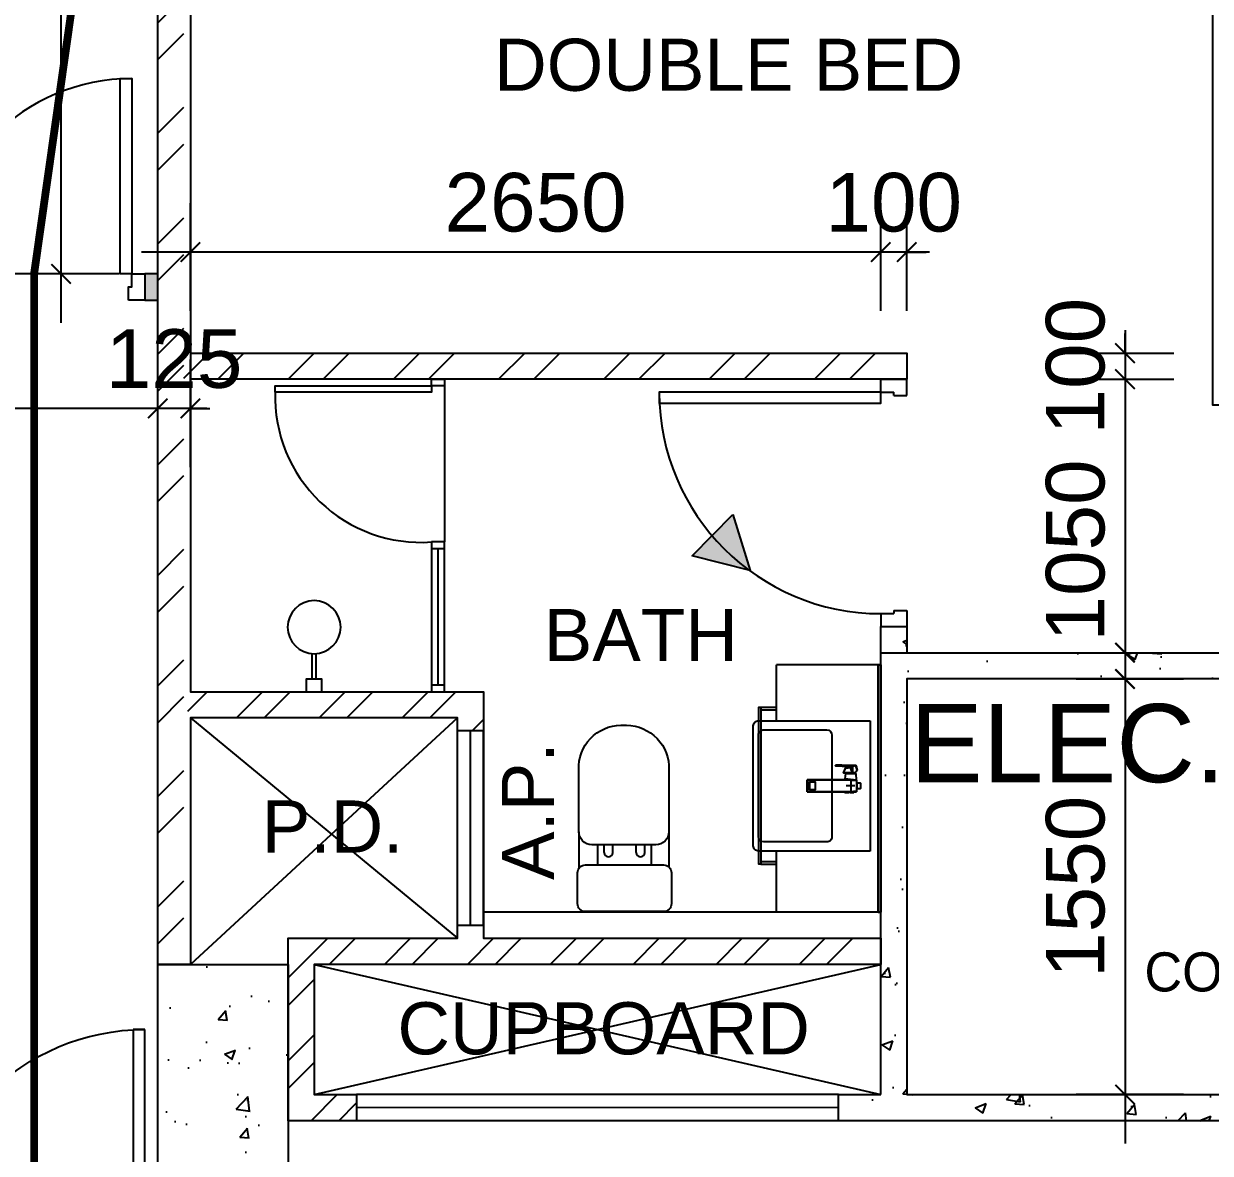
# Model space of a CAD drawing. Header units: millimetres. Extents: x 0 to 69068, y 299 to 37257.
# Drawn here: x 11685 to 16240, y 17047 to 21383 of the extents above; entities that cross this region are included whole.
import ezdxf
from ezdxf.enums import TextEntityAlignment as Align

# ---------------------------------------------------------------- set-up
doc = ezdxf.new("R2010")
doc.units = ezdxf.units.MM
doc.layers.get('Defpoints').update_dxf_attribs({"color": 8})
for name, color, linetype in [('ARC 08200_OS', 8, 'Continuous'), ('BEAM AND COLUMN COVER', 8, 'Continuous'), ('Default', 8, 'Continuous'), ('Door', 8, 'Continuous'), ('FSD', 8, 'Continuous'), ('GBP A.P.', 8, 'Continuous'), ('GBP Dim', 8, 'Continuous'), ('GBP Text 200', 8, 'Continuous'), ('GBP Text 250', 8, 'Continuous'), ('hatch', 8, 'Continuous'), ('LP-Furn built-in', 8, 'Continuous'), ('LP-Sanitary', 8, 'Continuous'), ('LP-WC', 8, 'Continuous'), ('PD', 8, 'Continuous'), ('PD DOOR', 8, 'Continuous'), ('TEXT', 8, 'Continuous'), ('WALL-NEW', 8, 'Continuous'), ('WALL-STRUCTURE', 8, 'Continuous'), ('zzz-room mix', 8, 'Continuous')]:
    doc.layers.add(name, color=color, linetype=linetype)
doc.layers.add('LP-Nonplot', color=8, linetype='Continuous', plot=False)
doc.styles.add('BH', font='arial.ttf')
doc.styles.add('SWIS721LT750', font='swissl.ttf')
doc.dimstyles.new('200 GBP', dxfattribs={"dimscale": 1.5, "dimtxt": 150, "dimasz": 50, "dimexe": 125, "dimexo": 50, "dimgap": 50, "dimtad": 1, "dimdec": 0, "dimzin": 0, "dimdsep": 46, "dimtxsty": 'BH', "dimblk": 'ARCHTICK', "dimcen": 0.09, "dimdle": 125, "dimclrd": 9, "dimclre": 9, "dimclrt": 1, "dimadec": 0, "dimazin": 0, "dimtfac": 1, "dimtdec": 0, "dimtix": 1, "dimtmove": 2, "dimatfit": 3, "dimldrblk": 'ARCHTICK', "dimfxl": 300, "dimfxlon": 1, "dimtolj": 1, "dimtzin": 0, "dimarcsym": 0})

# ---------------------------------------------------------------- blocks, each defined once
blk = doc.blocks.new('pln_shower head')
at = {"ltscale": 100}
for points in [[(101, 9.1), (200, 9.1)], [(101, -5.9), (200, -5.9)]]:
    blk.add_lwpolyline(points, dxfattribs=at)
at = {"ltscale": 0.5}
blk.add_lwpolyline([(248, 30.1), (248, -29.9), (200, -29.9), (200, 30.1)], close=True, dxfattribs=at)
at = {"ltscale": 100}
blk.add_circle((0, 0), 101.9, dxfattribs=at)
blk = doc.blocks.new('SEANNOT_GROUP2')
at = {"layer": 'Default'}
blk.add_line((81.5, 351.1), (81.5, 317.9), dxfattribs=at)
blk = doc.blocks.new('SEANNOT_GROUP3')
at = {"layer": 'Default'}
blk.add_line((99.8, 335.2), (63.8, 335.2), dxfattribs=at)
blk = doc.blocks.new('ghtfdgd')
at = {"layer": 'LP-Sanitary'}
for p, q in [((79214.2, -115039.6), (79218.2, -114994.6)), ((79215.7, -115019.1), (79215.7, -115005.6)), ((79215.7, -115005.6), (79217.2, -115005.6)), ((79220.2, -114994.6), (79217.1, -115027.9)), ((79220.2, -114994.6), (79218.2, -114994.6)), ((79218.9, -115183.4), (79220.2, -114994.6)), ((79261.1, -114994.6), (79220.2, -114994.6)), ((79230.7, -114993.6), (79230.7, -114979.6)), ((79231.2, -114979.1), (79250.2, -114979.1)), ((79250.2, -114994.1), (79231.2, -114994.1)), ((79238.9, -114994.1), (79238.9, -114994.6)), ((79242.4, -114994.6), (79242.4, -114994.1)), ((79250.7, -114979.6), (79250.7, -114993.6)), ((79263.2, -114994.6), (79261.1, -114994.6)), ((79261.1, -114994.6), (79262.4, -115183.4)), ((79264.2, -115027.9), (79261.1, -114994.6)), ((79263.2, -114994.6), (79288.7, -114996.6)), ((79263.2, -114994.6), (79267.1, -115039.6)), ((79288.7, -115037.7), (79288.7, -114996.6)), ((79290.7, -115009.4), (79290.7, -115000.9)), ((79317.3, -115002.9), (79318.9, -114997.5)), ((79319.4, -115044.7), (79317.3, -115002.9)), ((79318.7, -114997.4), (79318.9, -114997.5)), ((79319.3, -114997.6), (79318.9, -114997.4)), ((79318.9, -114997.5), (79319.4, -114997.7)), ((79319.4, -114997.7), (79319.4, -115044.7)), ((79319.8, -115045.3), (79319.8, -114998.3)), ((79217.1, -115027.9), (79214.2, -115039.6)), ((79217.1, -115039.6), (79214.2, -115039.6)), ((79217.5, -115184.4), (79217.1, -115027.9)), ((79264.2, -115027.9), (79263.8, -115184.4)), ((79264.2, -115027.9), (79267.1, -115039.6)), ((79267.1, -115039.6), (79264.2, -115039.6)), ((79288.7, -115037.7), (79267.1, -115039.6)), ((79290.7, -115009.6), (79290.7, -115009.4)), ((79290.7, -115010.3), (79290.7, -115009.6)), ((79290.7, -115044.4), (79290.7, -115010.3)), ((79290.7, -115044.7), (79290.7, -115044.4)), ((79290.9, -115010.4), (79310.4, -115018.6)), ((79290.9, -115010.4), (79290.9, -115044.5)), ((79290.9, -115044.5), (79310.4, -115036.3)), ((79310.7, -115017.8), (79291, -115009.5)), ((79291, -115009.5), (79291, -115009.5)), ((79291, -115009.5), (79291, -115009.5)), ((79291, -115044.9), (79310.7, -115036.6)), ((79310.4, -115018.6), (79310.5, -115018.7)), ((79310.4, -115036.3), (79310.5, -115036.2)), ((79310.5, -115018.7), (79310.5, -115027.4)), ((79310.5, -115036.2), (79310.5, -115027.4)), ((79310.7, -115017.8), (79314.8, -115009.2)), ((79313.5, -115028.9), (79313.5, -115020.8)), ((79313.5, -115020.8), (79317.3, -115050.9)), ((79313.5, -115028.9), (79313.5, -115036.9)), ((79313.5, -115036.9), (79317.3, -115075.5)), ((79313.5, -115037), (79317.3, -115075.5)), ((79315.2, -115010.7), (79313.6, -115020.4)), ((79313.6, -115020.5), (79313.6, -115020.4)), ((79317.3, -115050.5), (79313.6, -115020.5)), ((79315.2, -115010.7), (79317.3, -115050.4)), ((79318, -115050.2), (79316, -115010.5)), ((79317.3, -115050.4), (79317.3, -115050.5)), ((79317.3, -115051.4), (79317.3, -115063.3)), ((79317.7, -115051.6), (79318.9, -115052.3)), ((79317.7, -115063.5), (79317.7, -115051.6)), ((79319.4, -115051), (79318, -115050.2)), ((79318.9, -115074.8), (79318.9, -115052.3)), ((79319.4, -115044.7), (79319.4, -115051)), ((79319.8, -115051.6), (79319.8, -115045.3)), ((79319.8, -115051.9), (79319.8, -115051.6)), ((79319.8, -115051.9), (79319.8, -115074.4)), ((79317.3, -115075.1), (79317.3, -115063.3)), ((79317.7, -115063.5), (79317.7, -115075.4)), ((79317.7, -115075.4), (79318.9, -115074.8)), ((79318, -115076), (79319.3, -115075.3)), ((79319.8, -115074.4), (79319.8, -115074.6)), ((79218.9, -115183.4), (79217.5, -115184.4)), ((79217.5, -115184.4), (79263.8, -115184.4)), ((79262.4, -115183.4), (79218.9, -115183.4)), ((79225, -115154.8), (79225, -115173.1)), ((79255.3, -115153.8), (79226, -115153.8)), ((79255.3, -115154), (79226, -115154)), ((79226, -115174.1), (79255.3, -115174.1)), ((79256.3, -115173.1), (79256.3, -115154.8)), ((79262.4, -115183.4), (79263.8, -115184.4))]:
    blk.add_line(p, q, dxfattribs=at)
for centre, radius, start, end in [((79231.2, -114979.6), 0.5, 90, 180), ((79231.2, -114993.6), 0.5, 180, 270), ((79250.2, -114979.6), 0.5, 0, 90), ((79250.2, -114993.6), 0.5, 270, 0), ((79280.3, -115017.1), 20, 56.8024, 65.1654), ((79290.9, -115000.9), 0.2, 127.8526, 180), ((79511, -115282.7), 357.7, 125.8498, 127.9825), ((79530.3, -115308.3), 389.7, 125.9264, 127.8836), ((79301.7, -114992.9), 0.28, 69.6864, 135.2011), ((84763.2, -116562.2), 5664.7, 164.0221, 164.0885), ((79318.5, -114997.9), 0.689, 55.9542, 80.1325), ((79319, -114998.3), 0.8, 0.0065, 61.4767), ((79240.7, -115019.1), 25, 180, 185.7425), ((79280.3, -115017.1), 20, 294.8346, 301.6128), ((79290.9, -115044.7), 0.2, 180.014, 293.047), ((79234, -109870), 5139.5, 270.6358, 270.8997), ((79227.2, -108854.2), 6155.7, 270.59451, 270.81562), ((79288.3, -115009.7), 2.67, 3.1953, 9.3367), ((79319.7, -114996.5), 23.1, 247.1252, 247.4995), ((79339.3, -115104.4), 73.6, 112.7571, 112.8748), ((79312.3, -115020.9), 1.23, 6.0946, 11.5159), ((79308.7, -115037.4), 4.84, 5.245, 7.1928), ((79310.7, -115037.3), 2.83, 5.6454, 8.8147), ((79314, -115009.4), 0.822, 12.8215, 37.3786), ((79314.7, -115011.5), 2.53, 77.4972, 90.7881), ((79315.1, -115009.5), 0.509, 38.0096, 78.4052), ((79313.8, -115010.5), 2.18, 358.6743, 36.2852), ((79317.8, -115050.7), 0.54, 62.2217, 149.6873), ((79305.3, -115051.3), 11.9, 359.6229, 2.1624), ((79315.7, -115050), 2.38, 342.3129, 353.972), ((79317.3, -115050.2), 0.738, 359.2113, 2.9985), ((79319.1, -115051.6), 0.688, 1.5121, 63.734), ((79313.2, -115075.2), 4.12, 356.1198, 1.3814), ((79317.8, -115075.5), 0.494, 177.6992, 295.8531), ((79318.6, -115075.3), 0.938, 181.0891, 220.2205), ((79319, -115074.6), 0.786, 294.1963, 0.4917)]:
    blk.add_arc(centre, radius, start, end, dxfattribs=at)
for centre, major_axis, ratio, start_param, end_param in [((79290.9, -115000.9), (0.2, 0), 0.870233, 1.308042, 3.141593), ((79290.9, -115000.9), (0.123, -0.158), 0.834595, 2.099205, 3.141593), ((79290.9, -115000.9), (0.123, -0.158), 0.834595, 3.141593, 3.165459), ((79301.6, -114992.9), (0.117, -0.162), 0.844851, 2.109561, 3.167674), ((79316.8, -115003.6), (0.961, -0.275), 0.902908, 1.271288, 1.565184), ((79318.4, -114998), (-0.211, -0.772), 0.117484, 2.694436, 3.141054), ((79318.5, -114998.1), (-0.382, -0.703), 0.237912, 2.705017, 3.14394), ((79319, -114998.3), (-0.382, -0.703), 0.237912, 2.705017, 3.141091), ((79319, -114998.3), (-0.8, 0), 0.876594, 3.141494, 4.164132), ((79290.9, -115009.4), (0.2, 0), 0.870251, 1.333095, 3.141593), ((79290.9, -115010.3), (0.2, 0), 0.5, 3.141593, 4.712389), ((79290.9, -115044.4), (0.2, 0), 0.5, 3.141593, 4.712389), ((79290.9, -115010), (0.077, 0.836), 0.04975, 4.217846, 5.325586), ((79290.9, -115044.1), (-0.077, 0.836), 0.04975, 2.065339, 3.17308), ((79310.4, -115018.2), (-0.311, -0.737), 0.21898, 1.092037, 2.210933), ((79310.4, -115035.9), (-0.311, 0.737), 0.21898, 2.049556, 3.141593), ((79310.5, -115018.3), (-0.309, -0.738), 0.217421, 1.09135, 2.210755), ((79310.5, -115035.8), (-0.309, 0.738), 0.217421, 2.050243, 3.169648), ((79310.4, -115035.9), (-0.311, 0.737), 0.21898, 3.141593, 3.168451), ((79314.3, -115020.6), (-0.782, -0.167), 0.921627, 5.682069, 6.099643), ((79314.3, -115020.8), (-0.794, -0.099), 0.898005, 5.760928, 6.175764), ((79314.3, -115036.7), (0.793, 0.106), 0.789486, 3.026004, 3.133916), ((79314.3, -115036.9), (0.796, 0.077), 0.827125, 3.057559, 3.141593), ((79315.1, -115009.6), (0.173, 0.708), 0.018166, 0.444134, 0.918054), ((79315.3, -115009.6), (0.412, 0.321), 0.549065, 0.513637, 1.195391), ((79315.7, -115010.9), (-0.499, -0.026), 0.868619, 4.118709, 5.82428), ((79317.8, -115050.6), (-0.5, -0.016), 0.857677, 4.139605, 5.842177), ((79317.8, -115050.9), (-0.5, -0.02), 0.273668, 4.356492, 6.23412), ((79319, -115045.3), (-0.8, 0), 0.876594, 3.141494, 4.164132), ((79317.8, -115063.3), (-0.5, 0), 0.5, 0.054498, 1.448623), ((79317.8, -115075.5), (-0.494, 0.079), 0.969108, 0.192451, 2.070079), ((79226, -115154.8), (-1, 0), 0.992546, 4.712389, 6.283185), ((79226, -115154.9), (1, 0), 0.890286, 1.570796, 3.141593), ((79226, -115173.1), (1, 0), 0.992546, 3.141593, 4.712389), ((79255.3, -115154.8), (-1, 0), 0.992546, 3.141593, 4.712389), ((79255.3, -115154.9), (1, 0), 0.890286, 0, 1.570796), ((79255.3, -115173.1), (1, 0), 0.992546, 4.712389, 6.283185)]:
    blk.add_ellipse(centre, major_axis=major_axis, ratio=ratio, start_param=start_param, end_param=end_param, dxfattribs=at)
for points, knots in [([(79291, -115000.7), (79291, -115000.8), (79291, -115000.8), (79291, -115000.9), (79291, -115001.2), (79291, -115001.4), (79291, -115001.7), (79291, -115002.7), (79291, -115003.8), (79291, -115004.8), (79291, -115006.3), (79291, -115007.8), (79291, -115009.2)], [0, 0, 0, 0, 0.02306, 0.02306, 0.02306, 0.115301, 0.115301, 0.115301, 0.484264, 0.484264, 0.484264, 1, 1, 1, 1]), ([(79301.6, -114992.7), (79301.9, -114992.8), (79302.2, -114992.9), (79302.5, -114993), (79305, -114993.6), (79307.5, -114994.3), (79310.1, -114995), (79312.9, -114995.8), (79315.8, -114996.6), (79318.7, -114997.4)], [0, 0, 0, 0, 0.051688, 0.051688, 0.051688, 0.494848, 0.494848, 0.494848, 1, 1, 1, 1]), ([(79317.1, -115002.7), (79317, -115003), (79316.9, -115003.3), (79316.8, -115003.6), (79316.5, -115004.7), (79316.2, -115005.8), (79315.9, -115006.9), (79315.7, -115007.6), (79315.4, -115008.3), (79315.2, -115009)], [0, 0, 0, 0, 0.131954, 0.131954, 0.131954, 0.659772, 0.659772, 0.659772, 1, 1, 1, 1]), ([(79318.7, -114997.4), (79318.6, -114997.5), (79318.6, -114997.7), (79318.5, -114997.9), (79318.2, -114999), (79317.9, -115000.1), (79317.5, -115001.2), (79317.4, -115001.7), (79317.2, -115002.2), (79317.1, -115002.7)], [0, 0, 0, 0, 0.095324, 0.095324, 0.095324, 0.707603, 0.707603, 0.707603, 1, 1, 1, 1]), ([(79291, -115009.5), (79291, -115009.5), (79290.9, -115009.5), (79290.8, -115009.6), (79290.7, -115009.6), (79290.7, -115009.6)], [0, 0, 0, 0, 0.5, 0.5, 1, 1, 1, 1]), ([(79310.5, -115018.7), (79310.9, -115018.8), (79311.2, -115019), (79311.9, -115019.4), (79312.2, -115019.7), (79312.8, -115020.1), (79313, -115020.3), (79313.4, -115020.5), (79313.5, -115020.5), (79313.5, -115020.7)], [0, 0, 0, 0, 0.25, 0.25, 0.5, 0.5, 0.75, 0.75, 1, 1, 1, 1]), ([(79310.5, -115036.2), (79310.9, -115036.1), (79311.2, -115035.9), (79311.9, -115035.6), (79312.2, -115035.5), (79312.8, -115035.6), (79313, -115035.7), (79313.4, -115036.2), (79313.5, -115036.5), (79313.5, -115036.8)], [0, 0, 0, 0, 0.25, 0.25, 0.5, 0.5, 0.75, 0.75, 1, 1, 1, 1]), ([(79313.6, -115020.4), (79313.5, -115020.2), (79313.5, -115020), (79313.3, -115019.6), (79313.2, -115019.3), (79312.7, -115018.8), (79312.3, -115018.6), (79311.6, -115018.2), (79311.2, -115018), (79310.8, -115017.9)], [0, 0, 0, 0, 0.25, 0.25, 0.5, 0.5, 0.75, 0.75, 1, 1, 1, 1]), ([(79310.8, -115036.5), (79311, -115036.5), (79311.3, -115036.3), (79311.8, -115036.2), (79312.2, -115036.1), (79312.5, -115036), (79312.8, -115036), (79313, -115036), (79313.1, -115036.1), (79313.2, -115036.2), (79313.4, -115036.3), (79313.5, -115036.6), (79313.5, -115036.7), (79313.5, -115036.8)], [0, 0, 0, 0, 0.124812, 0.2213171, 0.3092796, 0.3899271, 0.4711589, 0.5451559, 0.6166529, 0.6889172, 0.7974179, 0.8896188, 0.9816515, 0.9816515, 0.9816515, 0.9816515]), ([(79314.8, -115009.2), (79314.8, -115009.2), (79314.9, -115009.2), (79314.9, -115009.2), (79315, -115009.2), (79315, -115009.2), (79315.1, -115009.2), (79315.2, -115009.2)], [0, 0, 0, 0, 0.25, 0.25, 0.5, 0.5, 1, 1, 1, 1]), ([(79315.2, -115009.2), (79315.2, -115009.2), (79315.2, -115009.2), (79315.2, -115009.2), (79315.2, -115009.2), (79315.2, -115009.2)], [0, 0, 0, 0, 0.5, 0.5, 1, 1, 1, 1]), ([(79315.2, -115009.2), (79315.3, -115009.3), (79315.3, -115009.4), (79315.3, -115009.5), (79315.3, -115009.6), (79315.3, -115009.8), (79315.3, -115009.8), (79315.3, -115009.9), (79315.3, -115010), (79315.2, -115010.2), (79315.2, -115010.3), (79315.2, -115010.5), (79315.2, -115010.6), (79315.2, -115010.7)], [0, 0, 0, 0, 0.125, 0.125, 0.25, 0.25, 0.375, 0.375, 0.5, 0.5, 0.75, 0.75, 1, 1, 1, 1]), ([(79317.3, -115050.5), (79317.3, -115050.5), (79317.3, -115050.5), (79317.3, -115050.6), (79317.3, -115050.6), (79317.3, -115050.7), (79317.3, -115050.8), (79317.3, -115050.9)], [0, 0, 0, 0, 0.25, 0.25, 0.5, 0.5, 1, 1, 1, 1]), ([(79317.3, -115051.4), (79317.3, -115051.5), (79317.3, -115051.5), (79317.5, -115051.6), (79317.6, -115051.6), (79317.7, -115051.6)], [0, 0, 0, 0, 0.5, 0.5, 1, 1, 1, 1]), ([(79317.7, -115051.6), (79317.7, -115051.6), (79317.7, -115051.5), (79317.8, -115051.4), (79317.8, -115051.3), (79317.8, -115051.1), (79317.8, -115051), (79317.9, -115050.9), (79317.9, -115050.8), (79317.9, -115050.7)], [0, 0, 0, 0, 0.25, 0.25, 0.5, 0.5, 0.75, 0.75, 1, 1, 1, 1]), ([(79319.4, -115051), (79319.4, -115051), (79319.4, -115051), (79319.4, -115051), (79319.4, -115051), (79319.4, -115051), (79319.4, -115051), (79319.4, -115051.1), (79319.4, -115051.1), (79319.4, -115051.2), (79319.4, -115051.2), (79319.3, -115051.3), (79319.3, -115051.3), (79319.3, -115051.4), (79319.3, -115051.5), (79319.2, -115051.6), (79319.2, -115051.6), (79319.1, -115051.7), (79319.1, -115051.8), (79319, -115051.9), (79319, -115052), (79318.9, -115052.1), (79318.9, -115052.1), (79318.9, -115052.2), (79318.9, -115052.3), (79318.9, -115052.3), (79318.9, -115052.3), (79318.9, -115052.3), (79318.9, -115052.3), (79318.9, -115052.3), (79318.9, -115052.3)], [0, 0, 0, 0, 0.000034, 0.000034, 0.000034, 0.03445, 0.03445, 0.03445, 0.175251, 0.175251, 0.175251, 0.317196, 0.317196, 0.317196, 0.479622, 0.479622, 0.479622, 0.662074, 0.662074, 0.662074, 0.829132, 0.829132, 0.829132, 0.958486, 0.958486, 0.958486, 0.999966, 0.999966, 0.999966, 1, 1, 1, 1]), ([(79319.8, -115051.9), (79319.8, -115052), (79319.7, -115052), (79319.7, -115052.1), (79319.6, -115052.2), (79319.4, -115052.3), (79319.3, -115052.3), (79319.1, -115052.3), (79319, -115052.3), (79318.9, -115052.3)], [0, 0, 0, 0, 0.25, 0.25, 0.5, 0.5, 0.75, 0.75, 1, 1, 1, 1]), ([(79317.3, -115075.1), (79317.3, -115075.2), (79317.3, -115075.2), (79317.5, -115075.3), (79317.6, -115075.3), (79317.7, -115075.4)], [0, 0, 0, 0, 0.5, 0.5, 1, 1, 1, 1]), ([(79319.8, -115074.4), (79319.8, -115074.5), (79319.7, -115074.5), (79319.7, -115074.6), (79319.6, -115074.7), (79319.4, -115074.8), (79319.3, -115074.8), (79319.1, -115074.8), (79319, -115074.8), (79318.9, -115074.8)], [0, 0, 0, 0, 0.25, 0.25, 0.5, 0.5, 0.75, 0.75, 1, 1, 1, 1]), ([(79319.3, -115075.3), (79319.3, -115075.3), (79319.3, -115075.3), (79319.2, -115075.3), (79319.2, -115075.3), (79319.1, -115075.3), (79319.1, -115075.2), (79319, -115075.2), (79319, -115075.1), (79318.9, -115075.1), (79318.9, -115075), (79318.9, -115074.9), (79318.9, -115074.9), (79318.9, -115074.9), (79318.9, -115074.8), (79318.9, -115074.8), (79318.9, -115074.8), (79318.9, -115074.8), (79318.9, -115074.8)], [0.3296223, 0.3296223, 0.3296223, 0.3296223, 0.4796217, 0.4796217, 0.4796217, 0.6620737, 0.6620737, 0.6620737, 0.829132, 0.829132, 0.829132, 0.9584856, 0.9584856, 0.9584856, 0.9999655, 0.9999655, 0.9999655, 1, 1, 1, 1])]:
    blk.add_open_spline(points, degree=3, knots=knots, dxfattribs=at)
for points, degree in [([(79301.8, -114992.7), (79301.7, -114992.6), (79301.7, -114992.7), (79301.6, -114992.7)], 3), ([(79318.6, -114997.3), (79316.3, -114996.6), (79310.7, -114995.1), (79301.8, -114992.7)], 3), ([(79313.5, -115028.9), (79313.5, -115028.4), (79313.4, -115028), (79312.3, -115027.4), (79311.4, -115027.4), (79310.5, -115027.4)], 5), ([(79317.9, -115075.9), (79317.9, -115076), (79318, -115076), (79318, -115075.9)], 3)]:
    blk.add_open_spline(points, degree=degree, dxfattribs=at)
at = {"layer": 'LP-Nonplot'}
for name in ['SEANNOT_GROUP2', 'SEANNOT_GROUP3']:
    blk.add_blockref(name, (79159.1, -115352.3), dxfattribs=at)
blk = doc.blocks.new('SINK')
at = {"layer": 'LP-Sanitary'}
blk.add_line((-74936.8, -44774), (-75436.8, -44774), dxfattribs=at)
blk.add_lwpolyline([(-75436.8, -44774), (-75436.8, -45203.2, 0.414214), (-75416.8, -45223.2), (-74956.8, -45223.2, 0.414214), (-74936.8, -45203.2), (-74936.8, -44774)], format="xyb", dxfattribs=at)
blk.add_lwpolyline([(-75401.8, -44941.1), (-75401.8, -45183.3, 0.414117), (-75381.8, -45203.2), (-74991.8, -45203.2, 0.41431), (-74971.8, -45183.2), (-74971.8, -44941.1, 0.414117), (-74991.8, -44921.1), (-75381.8, -44921.1, 0.41431)], format="xyb", close=True, dxfattribs=at)
at = {"layer": 'LP-Furn built-in'}
blk.add_blockref('ghtfdgd', (-154427.4, 70168.1), dxfattribs=at)
blk = doc.blocks.new('pln_sink 1100x380')
at = {"ltscale": 1000}
for p, q in [((0, 0), (400, 0)), ((400, 0), (400, -235)), ((459.9, -184.9), (400, -184.9)), ((459.9, -194.9), (400, -194.9)), ((400, -735), (400, -950)), ((459.9, -776.6), (400, -776.6)), ((459.9, -786.6), (400, -786.6)), ((0, -950), (400, -950))]:
    blk.add_line(p, q, dxfattribs=at)
for points in [[(10, -950), (10, 0), (0, 0), (0, -950), (10, -950)], [(10, 0), (10, -950), (0, -950), (0, 0), (10, 0)]]:
    blk.add_lwpolyline(points, dxfattribs=at)
at = {"ltscale": 200}
blk.add_lwpolyline([(459.9, -184.9), (468.4, -184.9), (468.4, -786.6), (459.9, -786.6)], close=True, dxfattribs=at)
at = {"layer": 'LP-Furn built-in', "extrusion": (0, 0, -1), "zscale": -1, "rotation": 270}
blk.add_blockref('SINK', (44734, -75671.8), dxfattribs=at)
blk = doc.blocks.new('pln_toilet')
for p, q in [((-170.1, -306.5), (-170.1, -171.6)), ((175.5, -306.5), (175.5, -165.2)), ((-78.2, -226.9), (-78.2, -256.5)), ((-45, -226.9), (-45, -256.5)), ((44.7, -226.9), (44.7, -256.5)), ((77.9, -226.9), (77.9, -256.5))]:
    blk.add_line(p, q)
for points in [[(180, -30), (180, -149.3, -0.414214), (150, -179.3), (-150, -179.3, -0.414214), (-180, -149.3), (-180, -30, -0.414214), (-150, 0), (150, 0, -0.414214)], [(175.5, -306.5), (175.5, -545.1, -0.424695), (14, -715.1), (-7.8, -715.1, -0.423698), (-170.1, -545.1), (-170.1, -306.5, -0.414214), (-120.1, -256.5), (125.5, -256.5, -0.414214)]]:
    blk.add_lwpolyline(points, format="xyb", close=True)
for points in [[(-101.9, -256.5), (-101.9, -179.3)], [(102.9, -179.3), (102.9, -256.5)]]:
    blk.add_lwpolyline(points)
for centre in [(-61.6, -226.9), (61.3, -226.9)]:
    blk.add_arc(centre, 16.6, 0, 180)
blk = doc.blocks.new('_ArchTick')
at = {"color": 0, "const_width": 0.1}
blk.add_lwpolyline([(0.5, 0.5), (-0.5, -0.5)], dxfattribs=at)
blk = doc.blocks.new('*D299')
at = {"layer": 'Defpoints', "color": 0, "transparency": 16777216}
for p in [(7525, 19906.4), (12200, 19459.5), (7525, 19426.2)]:
    blk.add_point(p, dxfattribs=at)
at = {"layer": 'GBP Dim', "color": 9, "lineweight": -2, "transparency": 16777216}
for p, q in [((7525, 19681.4), (7525, 20093.9)), ((12200, 19681.4), (12200, 20093.9)), ((12387.5, 19906.4), (7337.5, 19906.4))]:
    blk.add_line(p, q, dxfattribs=at)
at = {"layer": 'GBP Dim', "color": 9, "lineweight": -2, "transparency": 16777216, "xscale": 75, "yscale": 75, "zscale": 75, "rotation": 180}
blk.add_blockref('_ArchTick', (7525, 19906.4), dxfattribs=at)
at = {"layer": 'GBP Dim', "color": 9, "lineweight": -2, "transparency": 16777216, "xscale": 75, "yscale": 75, "zscale": 75}
blk.add_blockref('_ArchTick', (12200, 19906.4), dxfattribs=at)
at = {"layer": 'GBP Dim', "transparency": 16777216, "insert": (9862.5, 20096.3), "char_height": 225, "attachment_point": 5, "style": 'BH'}
blk.add_mtext('\\A1;4675', dxfattribs=at)
blk = doc.blocks.new('*D300')
at = {"layer": 'Defpoints', "color": 0, "transparency": 16777216}
for p in [(15075, 20018.7), (15075, 18968.7), (15912.8, 18968.7)]:
    blk.add_point(p, dxfattribs=at)
at = {"layer": 'GBP Dim', "color": 9, "lineweight": -2, "transparency": 16777216}
for p, q in [((15912.8, 20206.2), (15912.8, 18781.2)), ((15687.8, 20018.7), (16100.3, 20018.7)), ((15687.8, 18968.7), (16100.3, 18968.7))]:
    blk.add_line(p, q, dxfattribs=at)
at = {"layer": 'GBP Dim', "color": 9, "lineweight": -2, "transparency": 16777216, "xscale": 75, "yscale": 75, "zscale": 75}
for p, rotation in [((15912.8, 20018.7), 90), ((15912.8, 18968.7), 270)]:
    blk.add_blockref('_ArchTick', p, dxfattribs=dict(at, rotation=rotation))
at = {"layer": 'GBP Dim', "transparency": 16777216, "insert": (15722.9, 19361.1), "char_height": 225, "attachment_point": 5, "rotation": 90, "style": 'BH'}
blk.add_mtext('\\A1;1050', dxfattribs=at)
blk = doc.blocks.new('*D301')
at = {"layer": 'Defpoints', "color": 0, "transparency": 16777216}
for p in [(16392.5, 18867.7), (15912.8, 17272.5), (16392.5, 17272.5)]:
    blk.add_point(p, dxfattribs=at)
at = {"layer": 'GBP Dim', "color": 9, "lineweight": -2, "transparency": 16777216}
for p, q in [((15912.8, 19055.2), (15912.8, 17085)), ((16137.8, 18867.7), (15725.3, 18867.7)), ((16137.8, 17272.5), (15725.3, 17272.5))]:
    blk.add_line(p, q, dxfattribs=at)
at = {"layer": 'GBP Dim', "color": 9, "lineweight": -2, "transparency": 16777216, "xscale": 75, "yscale": 75, "zscale": 75}
for p, rotation in [((15912.8, 18867.7), 90), ((15912.8, 17272.5), 270)]:
    blk.add_blockref('_ArchTick', p, dxfattribs=dict(at, rotation=rotation))
at = {"layer": 'GBP Dim', "transparency": 16777216, "insert": (15722.9, 18070.1), "char_height": 225, "attachment_point": 5, "rotation": 90, "style": 'BH'}
blk.add_mtext('\\A1;1550', dxfattribs=at)
blk = doc.blocks.new('*D329')
at = {"layer": 'Defpoints', "color": 0, "transparency": 16777216}
for p in [(15075, 20118.7), (15075, 20018.7), (15912.8, 20018.7)]:
    blk.add_point(p, dxfattribs=at)
at = {"layer": 'GBP Dim', "color": 9, "lineweight": -2, "transparency": 16777216}
for p, q in [((15912.8, 20118.7), (15912.8, 20193.7)), ((15687.8, 20118.7), (16100.3, 20118.7)), ((15912.8, 20118.7), (15912.8, 20018.7)), ((15687.8, 20018.7), (16100.3, 20018.7)), ((15912.8, 20018.7), (15912.8, 19943.7))]:
    blk.add_line(p, q, dxfattribs=at)
at = {"layer": 'GBP Dim', "color": 9, "lineweight": -2, "transparency": 16777216, "xscale": 75, "yscale": 75, "zscale": 75}
for p, rotation in [((15912.8, 20118.7), 270), ((15912.8, 20018.7), 90)]:
    blk.add_blockref('_ArchTick', p, dxfattribs=dict(at, rotation=rotation))
at = {"layer": 'GBP Dim', "transparency": 16777216, "insert": (15722.9, 20068.7), "char_height": 225, "attachment_point": 5, "rotation": 90, "style": 'BH'}
blk.add_mtext('\\A1;100', dxfattribs=at)
blk = doc.blocks.new('*D364')
at = {"layer": 'Defpoints', "color": 0, "transparency": 16777216}
for p in [(12325, 20506.4), (12325, 20163), (14975, 20163)]:
    blk.add_point(p, dxfattribs=at)
at = {"layer": 'GBP Dim', "color": 9, "lineweight": -2, "transparency": 16777216}
for p, q in [((12325, 20281.4), (12325, 20693.9)), ((14975, 20281.4), (14975, 20693.9)), ((15162.5, 20506.4), (12137.5, 20506.4))]:
    blk.add_line(p, q, dxfattribs=at)
at = {"layer": 'GBP Dim', "color": 9, "lineweight": -2, "transparency": 16777216, "xscale": 75, "yscale": 75, "zscale": 75, "rotation": 180}
blk.add_blockref('_ArchTick', (12325, 20506.4), dxfattribs=at)
at = {"layer": 'GBP Dim', "color": 9, "lineweight": -2, "transparency": 16777216, "xscale": 75, "yscale": 75, "zscale": 75}
blk.add_blockref('_ArchTick', (14975, 20506.4), dxfattribs=at)
at = {"layer": 'GBP Dim', "transparency": 16777216, "insert": (13650, 20696.3), "char_height": 225, "attachment_point": 5, "style": 'BH'}
blk.add_mtext('\\A1;2650', dxfattribs=at)
blk = doc.blocks.new('*D365')
at = {"layer": 'Defpoints', "color": 0, "transparency": 16777216}
for p in [(14975, 20506.4), (14975, 20163), (15075, 20163)]:
    blk.add_point(p, dxfattribs=at)
at = {"layer": 'GBP Dim', "color": 9, "lineweight": -2, "transparency": 16777216}
for p, q in [((14975, 20281.4), (14975, 20693.9)), ((15075, 20281.4), (15075, 20693.9)), ((14975, 20506.4), (14900, 20506.4)), ((15075, 20506.4), (14975, 20506.4)), ((15075, 20506.4), (15150, 20506.4))]:
    blk.add_line(p, q, dxfattribs=at)
at = {"layer": 'GBP Dim', "color": 9, "lineweight": -2, "transparency": 16777216, "xscale": 75, "yscale": 75, "zscale": 75}
blk.add_blockref('_ArchTick', (14975, 20506.4), dxfattribs=at)
at = {"layer": 'GBP Dim', "color": 9, "lineweight": -2, "transparency": 16777216, "xscale": 75, "yscale": 75, "zscale": 75, "rotation": 180}
blk.add_blockref('_ArchTick', (15075, 20506.4), dxfattribs=at)
at = {"layer": 'GBP Dim', "transparency": 16777216, "insert": (15025, 20696.3), "char_height": 225, "attachment_point": 5, "style": 'BH'}
blk.add_mtext('\\A1;100', dxfattribs=at)
blk = doc.blocks.new('*D403')
at = {"layer": 'Defpoints', "color": 0, "transparency": 16777216}
for p in [(12200, 19906.4), (12200, 19518.7), (12325, 19425.5)]:
    blk.add_point(p, dxfattribs=at)
at = {"layer": 'GBP Dim', "color": 9, "lineweight": -2, "transparency": 16777216}
for p, q in [((12200, 19681.4), (12200, 20093.9)), ((12325, 19681.4), (12325, 20093.9)), ((12200, 19906.4), (12125, 19906.4)), ((12325, 19906.4), (12200, 19906.4)), ((12325, 19906.4), (12400, 19906.4))]:
    blk.add_line(p, q, dxfattribs=at)
at = {"layer": 'GBP Dim', "color": 9, "lineweight": -2, "transparency": 16777216, "xscale": 75, "yscale": 75, "zscale": 75}
blk.add_blockref('_ArchTick', (12200, 19906.4), dxfattribs=at)
at = {"layer": 'GBP Dim', "color": 9, "lineweight": -2, "transparency": 16777216, "xscale": 75, "yscale": 75, "zscale": 75, "rotation": 180}
blk.add_blockref('_ArchTick', (12325, 19906.4), dxfattribs=at)
at = {"layer": 'GBP Dim', "transparency": 16777216, "insert": (12262.5, 20096.3), "char_height": 225, "attachment_point": 5, "style": 'BH'}
blk.add_mtext('\\A1;125', dxfattribs=at)
blk = doc.blocks.new('*D428')
at = {"layer": 'Defpoints', "color": 0, "transparency": 16777216}
for p in [(11828.5, 23772.5), (12200, 23772.5), (12200, 20422.5)]:
    blk.add_point(p, dxfattribs=at)
at = {"layer": 'GBP Dim', "color": 9, "lineweight": -2, "transparency": 16777216}
for p, q in [((11828.5, 20235), (11828.5, 23960)), ((12053.5, 23772.5), (11641, 23772.5)), ((12053.5, 20422.5), (11641, 20422.5))]:
    blk.add_line(p, q, dxfattribs=at)
at = {"layer": 'GBP Dim', "color": 9, "lineweight": -2, "transparency": 16777216, "xscale": 75, "yscale": 75, "zscale": 75}
for p, rotation in [((11828.5, 23772.5), 90), ((11828.5, 20422.5), 270)]:
    blk.add_blockref('_ArchTick', p, dxfattribs=dict(at, rotation=rotation))
at = {"layer": 'GBP Dim', "transparency": 16777216, "insert": (11638.5, 22097.5), "char_height": 225, "attachment_point": 5, "rotation": 90, "style": 'BH'}
blk.add_mtext('\\A1;3350', dxfattribs=at)
blk = doc.blocks.new('Door 850')
for p, q in [((38290.6, 34986.6), (38290.6, 35836.6)), ((38290.6, 35836.6), (38335.6, 35836.6)), ((38335.6, 35836.6), (38335.6, 34986.6)), ((38240.6, 34986.6), (38240.6, 34911.6)), ((38290.6, 34986.6), (38240.6, 34986.6)), ((38290.6, 34986.6), (38290.6, 34936.6)), ((38335.6, 34986.6), (38290.6, 34986.6)), ((39140.6, 34986.6), (39140.6, 34936.6)), ((39140.6, 34986.6), (39190.6, 34986.6)), ((39190.6, 34986.6), (39190.6, 34911.6)), ((38303.1, 34936.6), (38290.6, 34936.6)), ((38303.1, 34936.6), (38303.1, 34886.6)), ((39128.1, 34936.6), (39140.6, 34936.6)), ((39128.1, 34936.6), (39128.1, 34886.6)), ((38240.6, 34911.6), (38240.6, 34886.6)), ((39190.6, 34911.6), (39190.6, 34886.6)), ((38303.1, 34886.6), (38240.6, 34886.6)), ((39128.1, 34886.6), (39190.6, 34886.6))]:
    blk.add_line(p, q)
blk.add_arc((38290.6, 34986.6), 850, 360, 89.9977)

msp = doc.modelspace()

# ---------------------------------------------------------------- hatches: boundary and pattern name
at = {"layer": 'BEAM AND COLUMN COVER'}
msp.add_hatch(color=256, dxfattribs=at).paths.add_polyline_path([(12200, 20422.5), (12150, 20422.5), (12150, 20322.5), (12200, 20322.5)])
at = {"layer": 'FSD'}
msp.add_hatch(color=256, dxfattribs=at).paths.add_polyline_path([(14407.9, 19498.7), (14473.4, 19284.7), (14251, 19341.2)])
at = {"layer": 'hatch'}
h = msp.add_hatch(dxfattribs=at)
h.set_pattern_fill('ANSI32', color=256, scale=800, style=0)
h.set_pattern_definition([(45, (9809.3, 3298.53), (-212.132, 212.132), []), (45, (9950.7, 3298.53), (-212.132, 212.132), [])])
h.paths.add_polyline_path([(12200, 21822.5), (12300, 21822.5), (12300, 17772.5), (12200, 17772.5)])
h = msp.add_hatch(dxfattribs=at)
h.set_pattern_fill('ANSI32', color=256, scale=30, style=0)
h.set_pattern_definition([(45, (12699.98, 20018.7), (-202.056, 202.056), []), (45, (12834.7, 20018.7), (-202.056, 202.056), [])])
edge = h.paths.add_edge_path()
edge.add_line((12300, 20018.7), (12300, 20118.7))
edge.add_line((12300, 20118.7), (14175, 20118.7))
edge.add_line((14175, 20118.7), (14225, 20118.7))
edge.add_line((14225, 20118.7), (15075, 20118.7))
edge.add_line((15075, 20118.7), (15075, 20018.7))
edge.add_line((15075, 20018.7), (12300, 20018.7))
h = msp.add_hatch(dxfattribs=at)
h.set_pattern_fill('AR-CONC', color=256, scale=60, style=0)
h.set_pattern_definition([(50.00004, (321172.64, -97424.68), (430.35614, -37.65097), [45, -495]), (355.00004, (321172.64, -97424.68), (-83.2511, 451.3152), [36, -396]), (100.45149, (321208.5, -97427.8), (347.105, 413.66425), [38.2441, -420.68527]), (46.18424, (321172.64, -97304.7), (640.3449, -99.3111), [67.5, -742.5]), (96.63568, (321226, -97312.95), (560.7967, 584.4716), [57.3662, -631.0283]), (351.1842, (321172.64, -97304.7), (560.7967, 584.4716), [54, -594]), (21.00004, (321232.64, -97334.68), (358.1444, -241.57107), [45, -495]), (326.00004, (321232.64, -97334.68), (145.9889, 435.09013), [36, -396]), (71.45149, (321262.5, -97354.8), (504.1333, 193.51906), [38.2441, -420.68527]), (37.50004, (321172.64, -97424.68), (7.29577, 199.73632), [0, -391.2, 0, -402, 0, -397.5]), (7.50004, (321172.64, -97424.68), (157.84155, 236.64714), [0, -229.2, 0, -382.2, 0, -151.5]), (327.50004, (321038.84, -97424.68), (320.29347, -13.53269), [0, -150, 0, -468, 0, -621]), (317.50004, (320978.84, -97424.68), (349.91166, 60.06324), [0, -195, 0, -310.8, 0, -441])])
h.paths.add_polyline_path([(17810, 18968.7), (15075, 18968.7), (15075, 19068.7), (14975, 19068.7), (14975, 17272.5), (14812.5, 17272.5), (14812.5, 17172.5), (17810, 17172.5), (17810, 17272.5), (15075, 17272.5), (15075, 18868.7), (17710, 18868.7), (17710, 18693.7), (17810, 18693.7)])
h = msp.add_hatch(dxfattribs=at)
h.set_pattern_fill('ANSI32', color=256, scale=600, style=0)
h.set_pattern_definition([(45, (9809.3, 3298.53), (-159.099, 159.099), []), (45, (9915.36, 3298.53), (-159.099, 159.099), [])])
h.paths.add_polyline_path([(13350, 18668.7), (13450, 18668.7), (13450, 18818.7), (13350, 18818.7)])
h.paths.add_polyline_path([(12315.7, 18818.7), (13350, 18818.7), (13350, 18718.7), (12315.7, 18718.7)])
h = msp.add_hatch(dxfattribs=at)
h.set_pattern_fill('ANSI32', color=256, scale=600, style=0)
h.set_pattern_definition([(45, (-3364.01, -10435.2), (-159.099, 159.099), []), (45, (-3257.95, -10435.2), (-159.099, 159.099), [])])
h.paths.add_polyline_path([(14975, 17872.5), (13450, 17872.5), (13450, 17922.5), (13350, 17922.5), (13350, 17872.5), (12700, 17872.5), (12700, 17172.5), (12962.5, 17172.5), (12962.5, 17272.4), (12800, 17272.4), (12800, 17772.4), (14975, 17772.5)])
h = msp.add_hatch(dxfattribs=at)
h.set_pattern_fill('AR-CONC', color=256, scale=60, style=0)
h.set_pattern_definition([(50.000042, (-963422.74, 2071328.86), (430.356137, -37.65097), [45, -495]), (355.000042, (-963422.74, 2071328.86), (-83.25113, 451.31522), [36, -396]), (100.451442, (-963386.87, 2071325.73), (347.10533, 413.66398), [38.24411, -420.68527]), (46.184242, (-963422.74, 2071448.86), (640.3447, -99.31094), [67.5, -742.5]), (96.635642, (-963369.4, 2071440.6), (560.7972, 584.47113), [57.36617, -631.0278]), (351.18424, (-963422.74, 2071448.86), (560.79674, 584.47157), [54, -594]), (21.000042, (-963362.74, 2071418.86), (358.144407, -241.571074), [45, -495]), (326.000042, (-963362.74, 2071418.86), (145.98888, 435.09013), [36, -396]), (71.451442, (-963332.9, 2071398.73), (504.13344, 193.518664), [38.24411, -420.68527]), (37.500042, (-963422.74, 2071328.86), (7.295768, 199.736318), [0, -391.2, 0, -402, 0, -397.5]), (7.500042, (-963422.74, 2071328.86), (157.84155, 236.647142), [0, -229.2, 0, -382.2, 0, -151.5]), (327.500042, (-963556.54, 2071328.86), (320.293472, -13.53269), [0, -150, 0, -468, 0, -621]), (317.500042, (-963616.54, 2071328.86), (349.911658, 60.063244), [0, -195, 0, -310.8, 0, -441])])
h.paths.add_polyline_path([(12700, 16572.5), (12200, 16572.5), (12200, 17772.5), (12700, 17772.5)])
h.paths.add_polyline_path([(12400.1, 12772.5), (12200.1, 12772.5), (12200.1, 15572.5), (12400.1, 15572.5)])

# ---------------------------------------------------------------- linework, layer by layer
at = {"layer": 'ARC 08200_OS', "ltscale": 25, "const_width": 30}
msp.add_lwpolyline([(19867.5, 15472.4), (19867.5, 16122.5), (11725, 16122.5), (11725, 20422.5), (11725, 20422.5), (12200, 23772.5)], dxfattribs=at)
at = {"layer": 'BEAM AND COLUMN COVER'}
msp.add_lwpolyline([(12200, 20422.5), (12150, 20422.5), (12150, 20322.5), (12200, 20322.5)], close=True, dxfattribs=at)
at = {"layer": 'Door'}
for p, q in [((14975, 19968.7), (14975, 20018.7)), ((14975, 20018.7), (15050, 20018.7)), ((15050, 20018.7), (15075, 20018.7)), ((15075, 19956.2), (15075, 20018.7)), ((14975, 19968.7), (15025, 19968.7)), ((15025, 19956.2), (15025, 19968.7)), ((15025, 19956.2), (15075, 19956.2)), ((15025, 19131.2), (15025, 19118.7)), ((15025, 19131.2), (15075, 19131.2)), ((15075, 19131.2), (15075, 19068.7)), ((14975, 19118.7), (15025, 19118.7)), ((14975, 19118.7), (14975, 19068.7)), ((14975, 19068.7), (15050, 19068.7)), ((15050, 19068.7), (15075, 19068.7))]:
    msp.add_line(p, q, dxfattribs=at)
msp.add_lwpolyline([(12055, 20422.5), (12055, 21172.5), (12100, 21172.5), (12100, 20422.5)], close=True, dxfattribs=at)
for points in [[(12087.5, 20322.5), (12087.5, 20372.5), (12100, 20372.5), (12100, 20422.5), (12150, 20422.5), (12150, 20322.5), (12087.5, 20322.5)], [(14975, 19968.7), (14125, 19968.7), (14125, 19926.6), (14975, 19926.6), (14975, 19968.7)]]:
    msp.add_lwpolyline(points, dxfattribs=at)
for centre, radius, start, end in [((12100, 20422.5), 750, 90, 180), ((14975, 19968.7), 850, 180.0528, 270.017)]:
    msp.add_arc(centre, radius, start, end, dxfattribs=at)
at = {"layer": 'FSD', "ltscale": 5}
msp.add_lwpolyline([(14407.9, 19498.7), (14473.4, 19284.7), (14251, 19341.2)], close=True, dxfattribs=at)
at = {"layer": 'LP-Sanitary'}
msp.add_line((13300, 19993.7), (13300, 19393.7), dxfattribs=at)
for points in [[(13250, 19993.7), (13250, 20018.7), (13300, 20018.7), (13300, 19993.7)], [(12650, 19968.7), (12650, 19993.7), (13250, 19993.7), (13250, 19968.7)], [(13250, 19393.7), (13250, 19368.7), (13300, 19368.7), (13300, 19393.7)], [(13250, 18843.7), (13250, 18818.7), (13300, 18818.7), (13300, 18843.7)]]:
    msp.add_lwpolyline(points, close=True, dxfattribs=at)
for points in [[(13250, 19368.7), (13250, 18843.7)], [(13275, 19368.7), (13275, 18843.7)], [(13300, 18843.7), (13300, 19368.7), (13300, 19368.7)]]:
    msp.add_lwpolyline(points, dxfattribs=at)
msp.add_arc((13209.8, 19951.9), 559.6, 178.2747, 274.1134, dxfattribs=at)
at = {"layer": 'LP-WC'}
msp.add_lwpolyline([(14975, 17972.5), (13450, 17972.5)], dxfattribs=at)
at = {"layer": 'PD', "ltscale": 20}
for points in [[(12325, 18718.7), (13350, 17872.5)], [(13350, 18718.7), (12325, 17772.5)], [(12800, 17272.4), (14975, 17772.5)], [(12800, 17772.4), (14975, 17272.5)]]:
    msp.add_lwpolyline(points, dxfattribs=at)
at = {"layer": 'PD'}
for points in [[(13350, 17922.5), (13350, 18668.7)], [(13450, 17922.5), (13450, 18668.7)], [(14812.5, 17272.5), (12962.5, 17272.4)], [(14812.5, 17172.5), (12962.5, 17172.4)]]:
    msp.add_lwpolyline(points, dxfattribs=at)
at = {"layer": 'PD DOOR'}
for points in [[(13400, 17922.5), (13400, 18668.7)], [(14812.5, 17222.5), (12962.5, 17222.4)]]:
    msp.add_lwpolyline(points, dxfattribs=at)
at = {"layer": 'WALL-NEW'}
for points in [[(12325, 17772.5), (12200, 17772.5), (12200, 21822.5), (12325, 21822.5), (12325, 20118.7), (14175, 20118.7), (14175, 20118.7), (14225, 20118.7), (14225, 20118.7), (15075, 20118.7), (15075, 20018.7), (12325, 20018.7), (12325, 18818.7), (13450, 18818.7), (13450, 18668.7), (13350, 18668.7), (13350, 18718.7), (12325, 18718.7), (12325, 17772.5)], [(14975, 17272.5), (14975, 19068.7), (15075, 19068.7), (15075, 18968.7), (17810, 18968.7), (17810, 18693.7), (17710, 18693.7), (17710, 18868.7), (15075, 18868.7), (15075, 17272.5), (16910, 17272.5), (16910, 17822.5), (17710, 17822.5), (17710, 17943.7), (17810, 17943.7), (17810, 17722.5), (17010, 17722.5), (17010, 17272.5), (17810, 17272.5), (17810, 17172.5), (14812.5, 17172.5), (14812.5, 17272.5), (14975, 17272.5)], [(12700, 17172.5), (12700, 17872.5), (13350, 17872.5), (13350, 17922.5), (13450, 17922.5), (13450, 17872.5), (14975, 17872.5), (14975, 17772.5), (12800, 17772.5), (12800, 17272.4), (12962.5, 17272.4), (12962.5, 17172.4), (12700, 17172.5)], [(12700, 17772.5), (12700, 17172.5)], [(12700, 17772.5), (12700, 17772.5), (12700, 17772.5)]]:
    msp.add_lwpolyline(points, dxfattribs=at)
at = {"layer": 'WALL-STRUCTURE'}
msp.add_lwpolyline([(12700, 16572.5), (12200, 16572.5), (12200, 17772.5), (12700, 17772.5)], close=True, dxfattribs=at)
at = {"layer": 'zzz-room mix'}
msp.add_lwpolyline([(16250, 23797.4), (12300, 23797.4), (12300, 23022.5), (12700, 23022.5), (12700, 21822.5), (12325, 21822.5), (12325, 18818.7), (13450, 18818.7), (13450, 17872.5), (14975, 17872.5), (14975, 18968.7), (17710, 18968.7), (17710, 19918.7), (16250, 19918.7)], close=True, dxfattribs=at)

# ---------------------------------------------------------------- block references
at = {"layer": 'Door', "xscale": -1, "rotation": 359.9999583785348}
msp.add_blockref('Door 850', (50440.5, -18314.2), dxfattribs=at)
at = {"layer": 'LP-Sanitary', "xscale": -1, "rotation": 89.99990843944654}
msp.add_blockref('pln_shower head', (12800.1, 19066.7), dxfattribs=at)
at = {"layer": 'LP-Sanitary', "rotation": 180}
for name, p in [('pln_sink 1100x380', (14975, 17972.5)), ('pln_toilet', (13991.6, 17975))]:
    msp.add_blockref(name, p, dxfattribs=at)

# ---------------------------------------------------------------- texts
at = {"layer": 'FSD', "insert": (15987.2, 17666.4), "char_height": 150, "width": 1512.981, "attachment_point": 7, "style": 'SWIS721LT750'}
msp.add_mtext('{\\fUnivers|b0|i0|c0|p34;CO  F.E.}', dxfattribs=at)
at = {"layer": 'GBP A.P.', "style": 'BH'}
msp.add_text('A.P.', height=200, rotation=90, dxfattribs=at).set_placement((13720.9, 18360.2), align=Align.CENTER)
at = {"layer": 'GBP Text 200', "style": 'BH'}
for s, p in [('DOUBLE BED', (14391.5, 21125.5)), ('BATH', (14054, 18936.5))]:
    msp.add_text(s, height=200, dxfattribs=at).set_placement(p, align=Align.CENTER)
at = {"layer": 'GBP Text 250', "style": 'BH'}
for s, height, p in [('ELEC. RM.', 300, (16134.8, 18471.8)), ('CUPBOARD', 200, (13911.4, 17427.1))]:
    msp.add_text(s, height=height, dxfattribs=at).set_placement(p, align=Align.CENTER)
at = {"layer": 'TEXT', "style": 'BH'}
msp.add_text('P.D.', height=200, rotation=0, dxfattribs=at).set_placement((12870.8, 18201.7), align=Align.CENTER)

# ---------------------------------------------------------------- dimensions: what is measured, and where the dimension line sits
at = {"layer": 'GBP Dim'}
for base, p1, p2, picture, middle in [((11828.5, 23772.5), (12200, 20422.5), (12200, 23772.5), '*D428', (11638.5, 22097.5)), ((15912.8, 20018.7), (15075, 20118.7), (15075, 20018.7), '*D329', (15722.9, 20068.7))]:
    dim = msp.add_linear_dim(base=base, p1=p1, p2=p2, angle=90, dimstyle='200 GBP', override={"dimclrt": 256, "dimfxl": 150}, dxfattribs=at)
    dim.commit()
    dim.dimension.update_dxf_attribs({"geometry": picture, "text_midpoint": middle})
for base, p1, p2, picture, middle in [((12325, 20506.4), (14975, 20163), (12325, 20163), '*D364', (13650, 20696.3)), ((14975, 20506.4), (15075, 20163), (14975, 20163), '*D365', (15025, 20696.3)), ((7525, 19906.4), (12200, 19459.5), (7525, 19426.2), '*D299', (9862.5, 20096.3)), ((12200, 19906.4), (12325, 19425.5), (12200, 19518.7), '*D403', (12262.5, 20096.3))]:
    dim = msp.add_linear_dim(base=base, p1=p1, p2=p2, dimstyle='200 GBP', override={"dimclrt": 256, "dimfxl": 150}, dxfattribs=at)
    dim.commit()
    dim.dimension.update_dxf_attribs({"geometry": picture, "text_midpoint": middle})
dim = msp.add_linear_dim(base=(15912.8, 18968.7), p1=(15075, 20018.7), p2=(15075, 18968.7), angle=90, dimstyle='200 GBP', override={"dimclrt": 256, "dimfxl": 150}, dxfattribs=at)
dim.commit()
dim.dimension.update_dxf_attribs({"geometry": '*D300', "text_midpoint": (15722.9, 19361.1), "dimtype": 160})
dim = msp.add_linear_dim(base=(15912.8, 17272.5), p1=(16392.5, 18867.7), p2=(16392.5, 17272.5), angle=90, text='1550', dimstyle='200 GBP', override={"dimclrt": 256, "dimfxl": 150}, dxfattribs=at)
dim.commit()
dim.dimension.update_dxf_attribs({"geometry": '*D301', "text_midpoint": (15722.9, 18070.1)})

doc.saveas('drawing.dxf')
